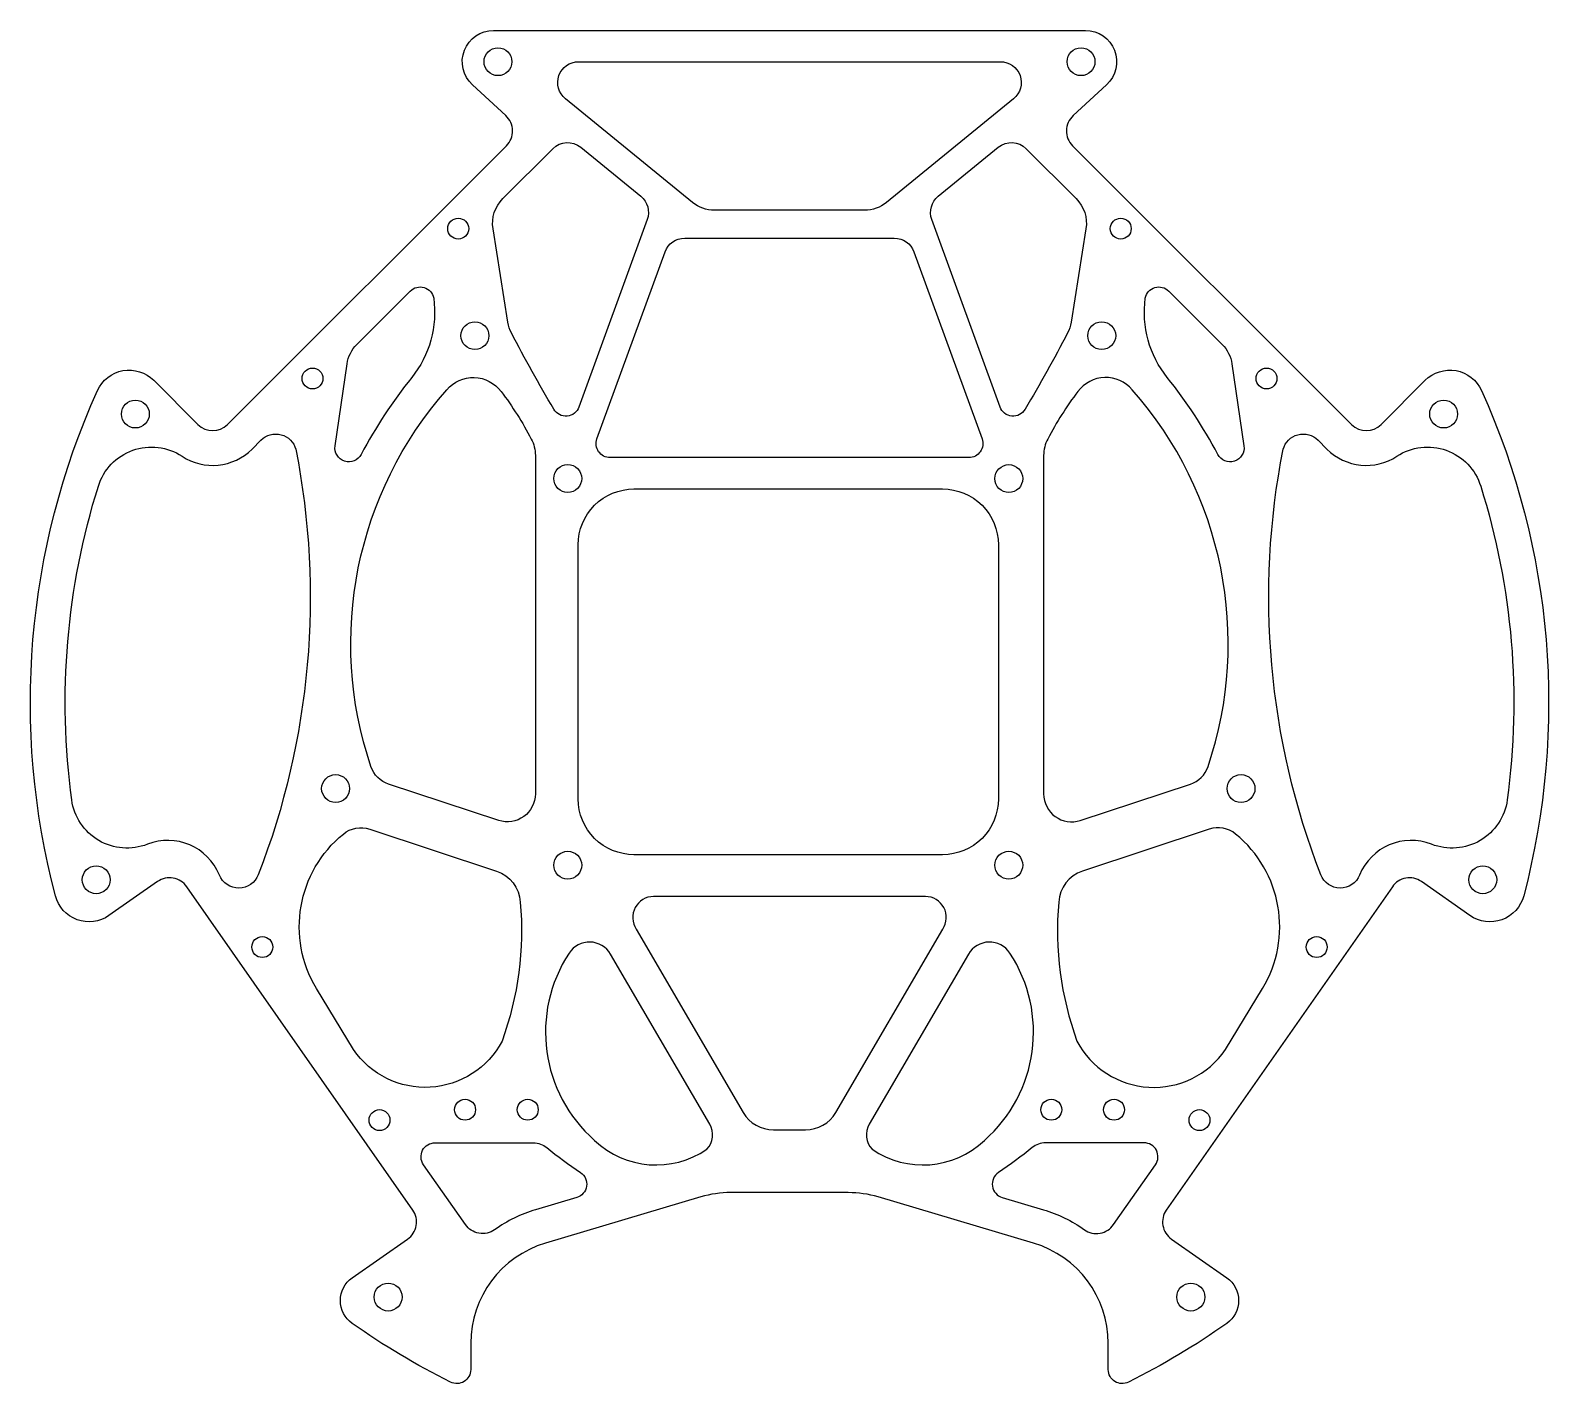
# Model space of a CAD drawing. Header units: millimetres. Extents: x -218 to 0, y -194 to 0.
import ezdxf

# ---------------------------------------------------------------- set-up
doc = ezdxf.new("R2010")
doc.units = ezdxf.units.MM
doc.layers.get('0').update_dxf_attribs({"linetype": 'CONTINUOUS'})

msp = doc.modelspace()

# ---------------------------------------------------------------- linework, layer by layer
for points in [[(-154.52, -7.81, -0.6833), (-151.47, 0), (-66.51, 0, -0.6833), (-63.46, -7.81), (-68.26, -12.23, 0.426632), (-68.35, -16.56), (-28.29, -56.56, 0.414154), (-24.05, -56.56), (-17.73, -50.23, -0.524785), (-9.63, -51.7, -0.17185), (-3.58, -124.22, -0.521835), (-11.29, -127.05), (-18.27, -122.17, 0.414232), (-22.44, -122.91), (-54.89, -169.32, 0.414234), (-54.15, -173.49), (-46.22, -179.04, -0.519851), (-46.21, -185.59, -0.037785), (-60.33, -194.02, -0.557264), (-63.22, -192.23), (-63.22, -188.45, 0.331868), (-73.95, -174.08), (-96.28, -167.44, 0.072305), (-100.55, -166.82), (-117.43, -166.81, 0.072452), (-121.71, -167.44), (-144.03, -174.08, 0.331868), (-154.76, -188.45), (-154.76, -192.23, -0.557264), (-157.65, -194.02, -0.037785), (-171.77, -185.59, -0.519851), (-171.76, -179.04), (-163.82, -173.49, 0.414234), (-163.08, -169.32), (-195.53, -122.91, 0.414232), (-199.71, -122.17), (-206.69, -127.05, -0.521835), (-214.39, -124.22, -0.17185), (-208.35, -51.7, -0.524785), (-200.25, -50.23), (-193.93, -56.56, 0.414154), (-189.68, -56.56), (-149.63, -16.56, 0.426632), (-149.72, -12.23)], [(-141.16, -9.82, -0.705403), (-139.26, -4.5), (-78.72, -4.5, -0.705403), (-76.82, -9.82), (-95.05, -24.7, -0.172743), (-98.21, -25.82), (-119.76, -25.82, -0.172743), (-122.93, -24.7)], [(-142.82, -54.39, -0.013715), (-148.91, -43.42, -0.080464), (-149.41, -41.9), (-151.55, -28.47, -0.240547), (-150.15, -24.14), (-142.98, -16.98, -0.384684), (-138.96, -16.78), (-130.35, -23.8, -0.319125), (-129.42, -27.15), (-139.22, -54.06, -0.633358)], [(-68.57, -41.9, -0.080464), (-69.07, -43.42, -0.013715), (-75.16, -54.39, -0.633358), (-78.76, -54.06), (-88.55, -27.15, -0.319125), (-87.63, -23.8), (-79.02, -16.78, -0.384684), (-75, -16.98), (-67.83, -24.14, -0.240547), (-66.43, -28.47)], [(-126.86, -31.8, -0.3153), (-124.04, -29.82), (-93.94, -29.82, -0.3153), (-91.12, -31.8), (-81.35, -58.64, -0.520518), (-83.23, -61.32), (-134.75, -61.32, -0.520518), (-136.63, -58.64)], [(-160.07, -38.42, -0.205757), (-163.23, -49.83, 0.047689), (-170.48, -60.86, -0.842396), (-174.23, -59.64), (-172.51, -47.88, -0.16177), (-171.1, -45.07), (-163.44, -37.41, -0.59584)], [(-57.91, -38.42, -0.59584), (-54.54, -37.41), (-46.88, -45.07, -0.16177), (-45.46, -47.88), (-43.75, -59.64, -0.842396), (-47.5, -60.86, 0.047689), (-54.75, -49.83, -0.205757)], [(-169.08, -105.66, -0.268355), (-158.2, -51.59, -0.480825), (-150.39, -51.82, -0.039748), (-146.06, -58.66, -0.122033), (-145.48, -61), (-145.48, -109.6, -0.510949), (-150.73, -113.39), (-166.54, -108.18, -0.235801)], [(-67.25, -113.39), (-51.44, -108.18, 0.235801), (-48.9, -105.66, 0.268355), (-59.78, -51.59, 0.480825), (-67.59, -51.82, 0.039748), (-71.92, -58.66, 0.122033), (-72.5, -61), (-72.5, -109.6, 0.510949)], [(-208.22, -65.42, -0.498113), (-196.2, -61.12, 0.355428), (-186.15, -60.1), (-184.87, -58.81, -0.573105), (-179.86, -60.13, -0.142097), (-185.26, -121.19, -0.678028), (-190.84, -121.24, 0.410617), (-201.18, -116.82, -0.486645), (-212.04, -110.45, -0.109972)], [(-38.12, -60.13, -0.573105), (-33.11, -58.81), (-31.83, -60.1, 0.355428), (-21.78, -61.12, -0.498113), (-9.75, -65.42, -0.109972), (-5.94, -110.45, -0.486645), (-16.8, -116.82, 0.410617), (-27.14, -121.24, -0.678028), (-32.71, -121.19, -0.142097)], [(-139.32, -73.82, -0.414214), (-131.32, -65.82), (-87, -65.82, -0.414214), (-79, -73.82), (-79, -110.32, -0.414214), (-87, -118.32), (-131.32, -118.32, -0.414214), (-139.32, -110.32)], [(-176.89, -137.54, -0.374337), (-173.04, -115.35, -0.255684), (-169.26, -114.65), (-151.06, -120.66, -0.307353), (-147.64, -125.11, -0.10969), (-150.26, -145.07, -0.563998), (-171.58, -146.3)], [(-48.72, -114.65), (-66.92, -120.66, 0.307353), (-70.34, -125.11, 0.10969), (-67.72, -145.07, 0.563998), (-46.4, -146.3), (-41.09, -137.54, 0.374337), (-44.94, -115.35, 0.255684)], [(-130.98, -129), (-115.62, -155.33, 0.26669), (-111.3, -157.81), (-106.68, -157.81, 0.26669), (-102.36, -155.33), (-86.99, -129, 0.600868), (-89.48, -124.32), (-128.5, -124.32, 0.600868)], [(-120.43, -157), (-134.68, -132.59, 0.557165), (-140.63, -132.43, 0.373796), (-136.97, -159.33, 0.353594), (-120.85, -160.59, 0.334281)], [(-83.3, -132.59), (-97.55, -157, 0.334281), (-97.13, -160.59, 0.353594), (-81.01, -159.33, 0.373796), (-77.35, -132.43, 0.557165)], [(-145.74, -159.67, -0.172025), (-143.85, -160.34, 0.021957), (-138.98, -163.94, -0.633509), (-139.53, -167.52), (-145.46, -169.28, 0.082104), (-151.32, -172.14, -0.416145), (-155.52, -171.41), (-161.53, -162.81, -0.606579), (-159.89, -159.67)], [(-78.45, -167.52), (-72.52, -169.28, -0.082104), (-66.65, -172.14, 0.416145), (-62.46, -171.41), (-56.45, -162.81, 0.606579), (-58.09, -159.67), (-72.24, -159.67, 0.172025), (-74.13, -160.34, -0.021957), (-79, -163.94, 0.633509)]]:
    msp.add_lwpolyline(points, format="xyb", close=True)
for centre, radius in [((-150.85, -4.5), 2), ((-67.13, -4.5), 2), ((-156.55, -28.46), 1.5), ((-61.43, -28.46), 1.5), ((-154.16, -43.82), 2), ((-64.16, -43.82), 2), ((-177.47, -49.96), 1.5), ((-40.5, -49.96), 1.5), ((-202.9, -55.07), 2), ((-15.08, -55.07), 2), ((-140.82, -64.32), 2), ((-77.5, -64.33), 2), ((-174.16, -108.82), 2), ((-44.16, -108.82), 2), ((-140.82, -119.82), 2), ((-77.5, -119.82), 2), ((-208.53, -121.92), 2), ((-9.45, -121.92), 2), ((-184.68, -131.57), 1.5), ((-33.3, -131.57), 1.5), ((-155.57, -154.92), 1.5), ((-146.57, -154.92), 1.5), ((-71.4, -154.92), 1.5), ((-62.4, -154.92), 1.5), ((-167.85, -156.41), 1.5), ((-50.13, -156.41), 1.5), ((-166.61, -181.81), 2), ((-51.37, -181.81), 2)]:
    msp.add_circle(centre, radius)

doc.saveas('drawing.dxf')
